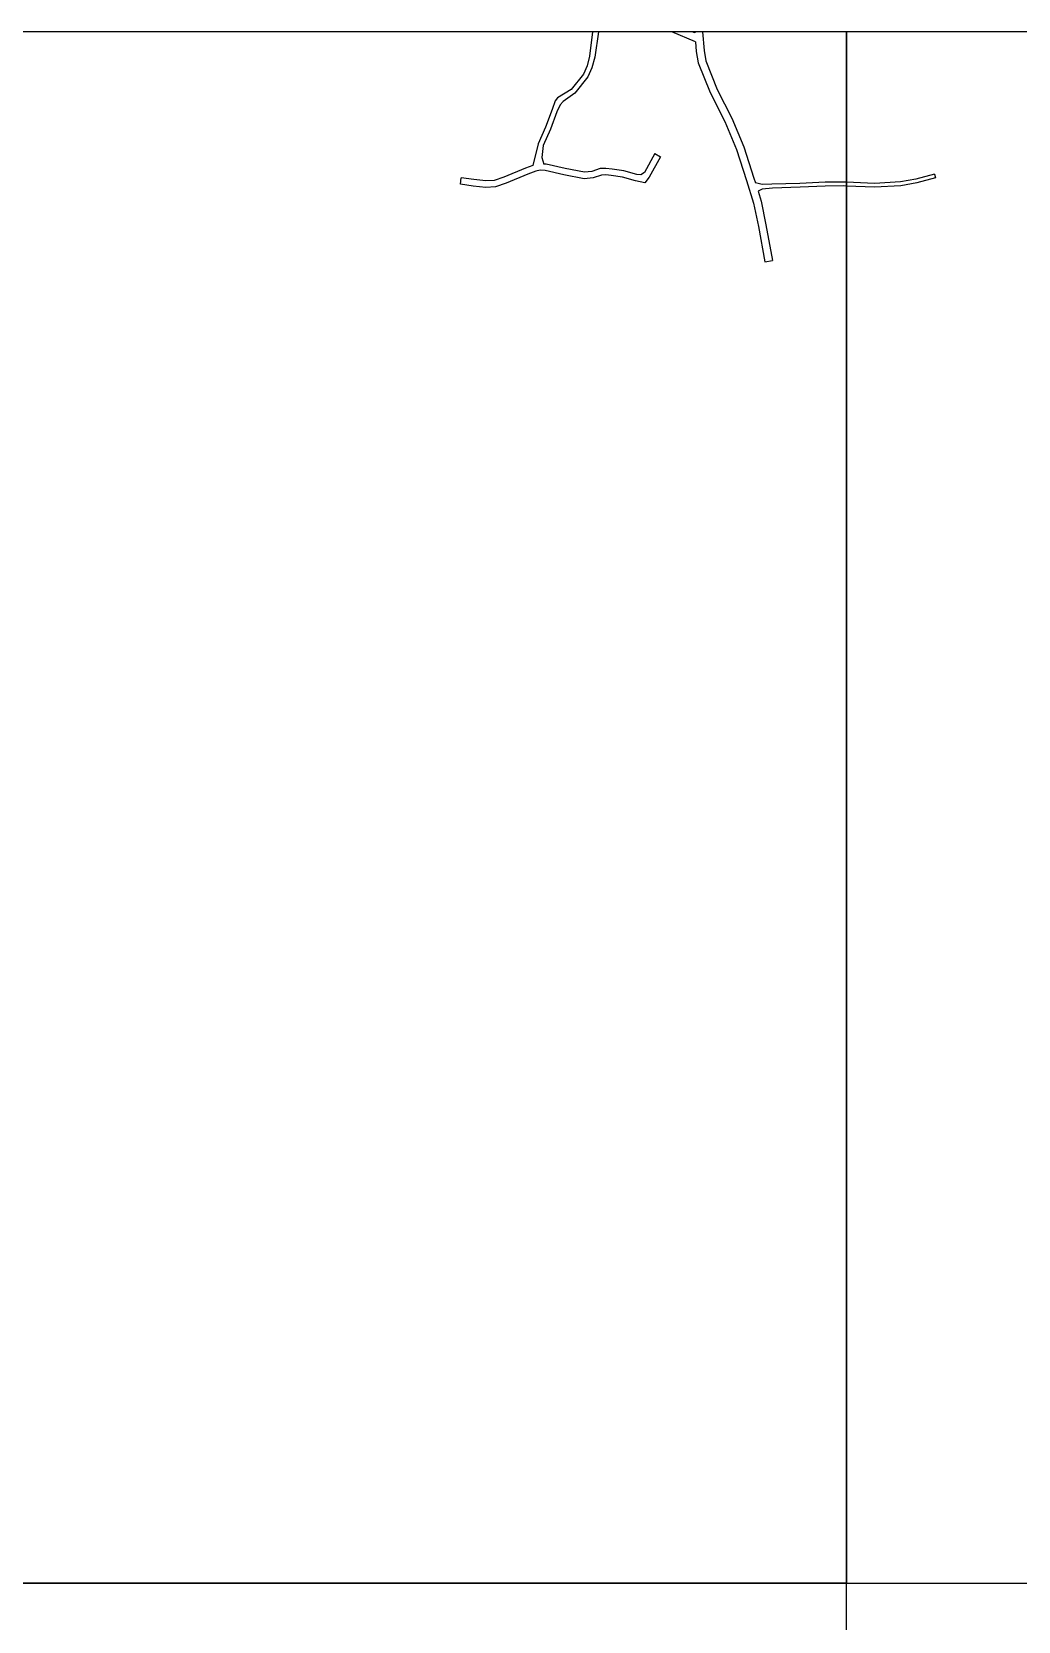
# Model space of a CAD drawing. Header units: metres. Extents: x -24000 to -20800, y -105000 to -102000.
# Drawn here: x -22715 to -22334, y -102615 to -102000 of the extents above; entities that cross this region are included whole.
import ezdxf

# ---------------------------------------------------------------- set-up
doc = ezdxf.new("R2010")
doc.units = ezdxf.units.M
doc.header["$LTSCALE"] = 2.5
doc.layers.add('図郭', color=7, linetype='Continuous')
doc.layers.add('道路', color=7, linetype='Continuous')

msp = doc.modelspace()

# ---------------------------------------------------------------- linework, layer by layer
at = {"layer": '図郭'}
for points in [[(-23200, -102600), (-22400, -102600), (-22400, -102000), (-23200, -102000)], [(-22400, -102600), (-21600, -102600), (-21600, -102000), (-22400, -102000)], [(-23200, -103200), (-22400, -103200), (-22400, -102600), (-23200, -102600)]]:
    msp.add_lwpolyline(points, close=True, dxfattribs=at)
at = {"layer": '道路'}
for points in [[(-22498.19, -102000), (-22499.31, -102009.42), (-22500.29, -102013.22), (-22501.74, -102016.4), (-22506.4, -102022.27), (-22511.72, -102025.49), (-22512.67, -102026.64), (-22513.85, -102030.1), (-22516.35, -102036.88), (-22519.18, -102043.38), (-22521.26, -102051.7)], [(-22495.88, -102000), (-22497.34, -102009.79), (-22498.4, -102013.89), (-22500.02, -102017.45), (-22505.01, -102023.74), (-22509.54, -102026.92), (-22510.67, -102028.24), (-22512.02, -102030.9), (-22514.49, -102037.62), (-22517.28, -102044.02), (-22517.73, -102048.62), (-22517, -102051.16)], [(-22458.33, -102003.91), (-22467.54, -102000.05), (-22467.7, -102000)], [(-22458.59, -102000.42), (-22459.63, -102000)], [(-22458.62, -102000), (-22458.59, -102000.42)], [(-22455.61, -102000), (-22455.07, -102007.27), (-22454.43, -102011.21), (-22450.01, -102022.3), (-22444.33, -102033.39), (-22439.72, -102044.47), (-22435.78, -102056.61), (-22435.21, -102058.4)], [(-22458.33, -102003.91), (-22458.06, -102007.62), (-22457.34, -102012.02), (-22452.74, -102023.54), (-22447.06, -102034.65), (-22442.53, -102045.51), (-22438.63, -102057.54), (-22435.88, -102066.22), (-22434.06, -102075.29), (-22431.58, -102089)], [(-22471.96, -102048.31), (-22476.25, -102056.17), (-22477.97, -102058.36), (-22481.51, -102057.6), (-22486.65, -102056.2), (-22490.96, -102055.58), (-22493.08, -102055.32), (-22494.74, -102055.41), (-22497.9, -102056.53), (-22501.41, -102056.84), (-22509.25, -102055.35), (-22516.48, -102053.7), (-22518.44, -102053.57), (-22520.05, -102053.93), (-22523.24, -102055.05), (-22531.58, -102058.6), (-22535.7, -102059.92), (-22539.42, -102060.21), (-22544.37, -102059.66), (-22549.3, -102058.94)], [(-22474.15, -102047.11), (-22478.14, -102054.42), (-22479.57, -102055.36), (-22481, -102055.15), (-22486.14, -102053.75), (-22490.62, -102053.1), (-22492.99, -102052.81), (-22495.23, -102052.93), (-22498.43, -102054.06), (-22501.28, -102054.31), (-22508.74, -102052.9), (-22516.12, -102051.21), (-22517, -102051.16)], [(-22474.15, -102047.11), (-22471.96, -102048.31)], [(-22549.3, -102058.94), (-22548.94, -102056.47)], [(-22521.26, -102051.7), (-22524.14, -102052.71), (-22532.44, -102056.25), (-22536.19, -102057.45), (-22539.38, -102057.7), (-22544.06, -102057.18), (-22548.94, -102056.47)], [(-22365.97, -102055.07), (-22373.18, -102056.98), (-22379.09, -102058.03), (-22389.14, -102058.63), (-22400, -102058.17)], [(-22365.59, -102056.52), (-22372.85, -102058.45), (-22378.92, -102059.52), (-22389.13, -102060.13), (-22400, -102059.68)], [(-22365.97, -102055.07), (-22365.59, -102056.52)], [(-22400, -102058.17), (-22401.01, -102058.13), (-22408.21, -102058.21), (-22417.98, -102058.61), (-22428.84, -102058.94), (-22432.57, -102059.05), (-22435.21, -102058.4)], [(-22400, -102059.68), (-22401.03, -102059.63), (-22408.17, -102059.71), (-22417.94, -102060.11), (-22428.64, -102060.43), (-22432.59, -102060.88), (-22434.17, -102061.69)], [(-22434.17, -102061.69), (-22432.97, -102065.47), (-22431.12, -102074.71), (-22428.63, -102088.47)], [(-22431.58, -102089), (-22428.63, -102088.47)]]:
    msp.add_lwpolyline(points, dxfattribs=at)

doc.saveas('drawing.dxf')
